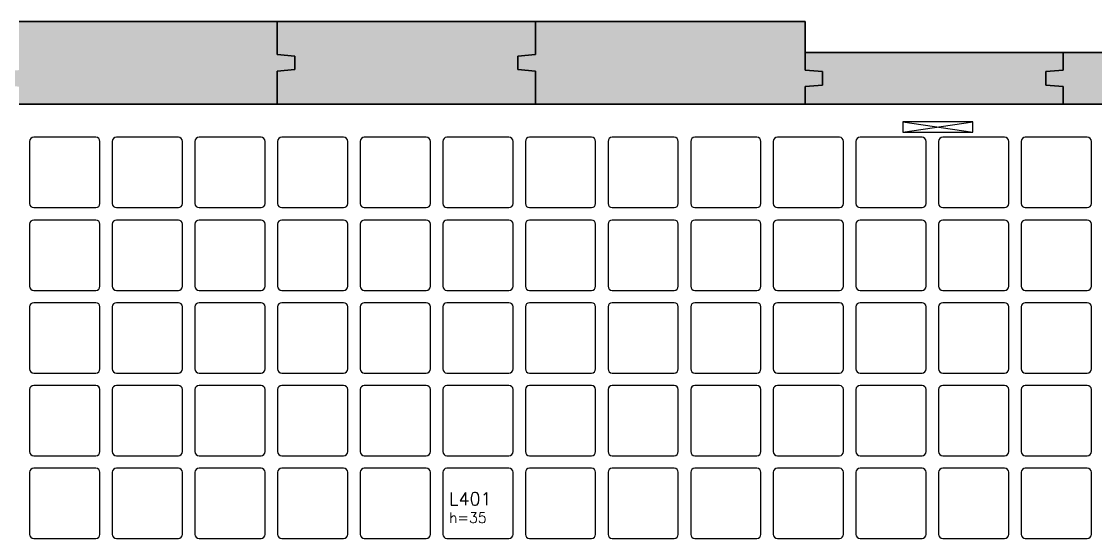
# Model space of a CAD drawing. Extents: x 1860 to 9314, y -614 to 3837.
# Drawn here: x 5552 to 6592, y 2602 to 3102 of the extents above; entities that cross this region are included whole.
import ezdxf

# ---------------------------------------------------------------- set-up
doc = ezdxf.new("R2010")
doc.units = 0
for name, color, linetype in [('251', 5, 'Continuous'), ('F-CUBETA', 1, 'Continuous'), ('F-LAJES-DIM', 2, 'Continuous'), ('F-LAJES-NOME', 4, 'Continuous'), ('F-SOLIDO-EST', 252, 'Continuous'), ('F-VIGAS', 3, 'Continuous'), ('F-VÃO', 1, 'Continuous')]:
    doc.layers.add(name, color=color, linetype=linetype)
doc.styles.add('MCP', font='romans.shx')

# ---------------------------------------------------------------- blocks, each defined once
blk = doc.blocks.new('_VAONER063650636500869008690')
at = {"layer": '251', "color": 1}
for p, q in [((30, 34), (-30, 34)), ((-34, 30), (-34, -30)), ((34, -30), (34, 30)), ((-30, -34), (30, -34))]:
    blk.add_line(p, q, dxfattribs=at)
for centre, start, end in [((-30, 30), 90, 180), ((30, 30), 0, 90), ((-30, -30), 180, 270), ((30, -30), 270, 0)]:
    blk.add_arc(centre, 4, start, end, dxfattribs=at)
blk = doc.blocks.new('*U319')
at = {"layer": 'F-VÃO'}
for p, q in [((0, 0), (68, 10)), ((0, 10), (68, 0))]:
    blk.add_line(p, q, dxfattribs=at)
at = {"layer": 'F-VÃO', "color": 3}
blk.add_lwpolyline([(0, 0), (68, 0), (68, 10), (0, 10)], close=True, dxfattribs=at)

msp = doc.modelspace()

# ---------------------------------------------------------------- hatches: boundary and pattern name
at = {"layer": 'F-SOLIDO-EST'}
h = msp.add_hatch(color=256, dxfattribs=at)
h.dxf.hatch_style = 1
h.paths.add_polyline_path([(5799.48, 3054.23), (5816.48, 3055.73), (5816.48, 3068.73), (5799.48, 3070.23), (5799.48, 3102.23), (5549.48, 3102.23), (5549.48, 3055.23), (5532.48, 3053.73), (5532.48, 3040.73), (5549.48, 3039.23), (5549.48, 3022.23), (5799.48, 3022.23)])
h = msp.add_hatch(color=256, dxfattribs=at)
h.dxf.hatch_style = 1
h.paths.add_polyline_path([(6032.48, 3068.73), (6049.48, 3070.23), (6049.48, 3102.23), (5799.48, 3102.23), (5799.48, 3070.23), (5816.48, 3068.73), (5816.48, 3055.73), (5799.48, 3054.23), (5799.48, 3022.23), (6049.48, 3022.23), (6049.48, 3054.23), (6032.48, 3055.73)])
h = msp.add_hatch(color=256, dxfattribs=at)
h.dxf.hatch_style = 1
h.paths.add_polyline_path([(6310.48, 3102.23), (6049.48, 3102.23), (6049.48, 3070.23), (6032.48, 3068.73), (6032.48, 3055.73), (6049.48, 3054.23), (6049.48, 3022.23), (6310.48, 3022.23), (6310.48, 3039.23), (6327.48, 3040.73), (6327.48, 3053.73), (6310.48, 3055.23), (6310.48, 3072.23)])
h = msp.add_hatch(color=256, dxfattribs=at)
h.dxf.hatch_style = 1
h.paths.add_polyline_path([(6560.48, 3072.23), (6310.48, 3072.23), (6310.48, 3055.23), (6327.48, 3053.73), (6327.48, 3040.73), (6310.48, 3039.23), (6310.48, 3022.23), (6560.48, 3022.23), (6560.48, 3039.23), (6543.48, 3040.73), (6543.48, 3053.73), (6560.48, 3055.23)])
h = msp.add_hatch(color=256, dxfattribs=at)
h.dxf.hatch_style = 1
h.paths.add_polyline_path([(6899.98, 3072.23), (6560.48, 3072.23), (6560.48, 3055.23), (6543.48, 3053.73), (6543.48, 3040.73), (6560.48, 3039.23), (6560.48, 3022.23), (6866.98, 3022.23), (6868.48, 3039.23), (6881.48, 3039.23), (6882.98, 3022.23), (6899.98, 3022.23)])

# ---------------------------------------------------------------- linework, layer by layer
at = {"layer": 'F-VIGAS'}
for p, q in [((5799.48, 3102.23), (5549.48, 3102.23)), ((5549.48, 3102.23), (5799.48, 3102.23)), ((5799.48, 3070.23), (5799.48, 3102.23)), ((5799.48, 3102.23), (5799.48, 3070.23)), ((6049.48, 3102.23), (5799.48, 3102.23)), ((5799.48, 3102.23), (5799.48, 3070.23)), ((5799.48, 3070.23), (5799.48, 3102.23)), ((5799.48, 3102.23), (6049.48, 3102.23)), ((6310.48, 3102.23), (6049.48, 3102.23)), ((6049.48, 3102.23), (6049.48, 3070.23)), ((6049.48, 3070.23), (6049.48, 3102.23)), ((6049.48, 3102.23), (6310.48, 3102.23)), ((6049.48, 3070.23), (6049.48, 3102.23)), ((6049.48, 3102.23), (6049.48, 3070.23)), ((6310.48, 3055.23), (6310.48, 3102.23)), ((6310.48, 3102.23), (6310.48, 3055.23)), ((5816.48, 3068.73), (5799.48, 3070.23)), ((5799.48, 3070.23), (5816.48, 3068.73)), ((5799.48, 3070.23), (5816.48, 3068.73)), ((5816.48, 3068.73), (5799.48, 3070.23)), ((5816.48, 3055.73), (5816.48, 3068.73)), ((5816.48, 3068.73), (5816.48, 3055.73)), ((5816.48, 3068.73), (5816.48, 3055.73)), ((5816.48, 3055.73), (5816.48, 3068.73)), ((6049.48, 3070.23), (6032.48, 3068.73)), ((6032.48, 3068.73), (6049.48, 3070.23)), ((6032.48, 3068.73), (6049.48, 3070.23)), ((6049.48, 3070.23), (6032.48, 3068.73)), ((6032.48, 3068.73), (6032.48, 3055.73)), ((6032.48, 3055.73), (6032.48, 3068.73)), ((6032.48, 3055.73), (6032.48, 3068.73)), ((6032.48, 3068.73), (6032.48, 3055.73)), ((6560.48, 3072.23), (6310.48, 3072.23)), ((6310.48, 3072.23), (6310.48, 3055.23)), ((6310.48, 3055.23), (6310.48, 3072.23)), ((6310.48, 3072.23), (6560.48, 3072.23)), ((6899.98, 3072.23), (6560.48, 3072.23)), ((6560.48, 3072.23), (6560.48, 3055.23)), ((6560.48, 3055.23), (6560.48, 3072.23)), ((6560.48, 3072.23), (6899.98, 3072.23)), ((6560.48, 3055.23), (6560.48, 3072.23)), ((6560.48, 3072.23), (6560.48, 3055.23)), ((5799.48, 3054.23), (5816.48, 3055.73)), ((5816.48, 3055.73), (5799.48, 3054.23)), ((5816.48, 3055.73), (5799.48, 3054.23)), ((5799.48, 3054.23), (5816.48, 3055.73)), ((5799.48, 3022.23), (5799.48, 3054.23)), ((5799.48, 3054.23), (5799.48, 3022.23)), ((5799.48, 3054.23), (5799.48, 3022.23)), ((5799.48, 3022.23), (5799.48, 3054.23)), ((6032.48, 3055.73), (6049.48, 3054.23)), ((6049.48, 3054.23), (6032.48, 3055.73)), ((6049.48, 3054.23), (6032.48, 3055.73)), ((6032.48, 3055.73), (6049.48, 3054.23)), ((6049.48, 3054.23), (6049.48, 3022.23)), ((6049.48, 3022.23), (6049.48, 3054.23)), ((6049.48, 3022.23), (6049.48, 3054.23)), ((6049.48, 3054.23), (6049.48, 3022.23)), ((6327.48, 3053.73), (6310.48, 3055.23)), ((6310.48, 3055.23), (6327.48, 3053.73)), ((6310.48, 3055.23), (6327.48, 3053.73)), ((6327.48, 3053.73), (6310.48, 3055.23)), ((6327.48, 3040.73), (6327.48, 3053.73)), ((6327.48, 3053.73), (6327.48, 3040.73)), ((6327.48, 3053.73), (6327.48, 3040.73)), ((6327.48, 3040.73), (6327.48, 3053.73)), ((6560.48, 3055.23), (6543.48, 3053.73)), ((6543.48, 3053.73), (6560.48, 3055.23)), ((6543.48, 3053.73), (6560.48, 3055.23)), ((6560.48, 3055.23), (6543.48, 3053.73)), ((6543.48, 3053.73), (6543.48, 3040.73)), ((6543.48, 3040.73), (6543.48, 3053.73)), ((6543.48, 3040.73), (6543.48, 3053.73)), ((6543.48, 3053.73), (6543.48, 3040.73)), ((6310.48, 3039.23), (6327.48, 3040.73)), ((6327.48, 3040.73), (6310.48, 3039.23)), ((6327.48, 3040.73), (6310.48, 3039.23)), ((6310.48, 3039.23), (6327.48, 3040.73)), ((6310.48, 3022.23), (6310.48, 3039.23)), ((6310.48, 3039.23), (6310.48, 3022.23)), ((6310.48, 3039.23), (6310.48, 3022.23)), ((6310.48, 3022.23), (6310.48, 3039.23)), ((6543.48, 3040.73), (6560.48, 3039.23)), ((6560.48, 3039.23), (6543.48, 3040.73)), ((6560.48, 3039.23), (6543.48, 3040.73)), ((6543.48, 3040.73), (6560.48, 3039.23)), ((6560.48, 3039.23), (6560.48, 3022.23)), ((6560.48, 3022.23), (6560.48, 3039.23)), ((6560.48, 3022.23), (6560.48, 3039.23)), ((6560.48, 3039.23), (6560.48, 3022.23)), ((5549.48, 3022.23), (5799.48, 3022.23)), ((5799.48, 3022.23), (5549.48, 3022.23)), ((5799.48, 3022.23), (6049.48, 3022.23)), ((6049.48, 3022.23), (5799.48, 3022.23)), ((6049.48, 3022.23), (6310.48, 3022.23)), ((6310.48, 3022.23), (6049.48, 3022.23)), ((6310.48, 3022.23), (6560.48, 3022.23)), ((6560.48, 3022.23), (6310.48, 3022.23)), ((6560.48, 3022.23), (6866.98, 3022.23)), ((6866.98, 3022.23), (6560.48, 3022.23))]:
    msp.add_line(p, q, dxfattribs=at)

# ---------------------------------------------------------------- block references
at = {"layer": 'F-CUBETA'}
for p in [(5593.72, 2956.23), (5673.72, 2956.23), (5753.72, 2956.23), (5833.72, 2956.23), (5913.72, 2956.23), (5993.72, 2956.23), (6073.72, 2956.23), (6153.72, 2956.23), (6233.72, 2956.23), (6313.72, 2956.23), (6393.72, 2956.23), (6473.72, 2956.23), (6553.72, 2956.23), (5593.72, 2876.23), (5673.72, 2876.23), (5753.72, 2876.23), (5833.72, 2876.23), (5913.72, 2876.23), (5993.72, 2876.23), (6073.72, 2876.23), (6153.72, 2876.23), (6233.72, 2876.23), (6313.72, 2876.23), (6393.72, 2876.23), (6473.72, 2876.23), (6553.72, 2876.23), (5593.72, 2796.23), (5673.72, 2796.23), (5753.72, 2796.23), (5833.72, 2796.23), (5913.72, 2796.23), (5993.72, 2796.23), (6073.72, 2796.23), (6153.72, 2796.23), (6233.72, 2796.23), (6313.72, 2796.23), (6393.72, 2796.23), (6473.72, 2796.23), (6553.72, 2796.23), (5593.72, 2716.23), (5673.72, 2716.23), (5753.72, 2716.23), (5833.72, 2716.23), (5913.72, 2716.23), (5993.72, 2716.23), (6073.72, 2716.23), (6153.72, 2716.23), (6233.72, 2716.23), (6313.72, 2716.23), (6393.72, 2716.23), (6473.72, 2716.23), (6553.72, 2716.23), (5593.72, 2636.23), (5673.72, 2636.23), (5753.72, 2636.23), (5833.72, 2636.23), (5913.72, 2636.23), (5993.72, 2636.23), (6073.72, 2636.23), (6153.72, 2636.23), (6233.72, 2636.23), (6313.72, 2636.23), (6393.72, 2636.23), (6473.72, 2636.23), (6553.72, 2636.23)]:
    msp.add_blockref('_VAONER063650636500869008690', p, dxfattribs=at)
at = {"layer": 'F-VÃO'}
msp.add_blockref('*U319', (6404.98, 2995.23), dxfattribs=at)

# ---------------------------------------------------------------- texts
at = {"layer": 'F-LAJES-DIM', "linetype": 'Continuous', "style": 'MCP'}
msp.add_text('h=35', height=10, dxfattribs=at).set_placement((5965.76, 2617.34))
at = {"layer": 'F-LAJES-NOME', "linetype": 'Continuous', "style": 'MCP'}
msp.add_text('L401', height=12.5, dxfattribs=at).set_placement((5965.76, 2634.34))

doc.saveas('drawing.dxf')
